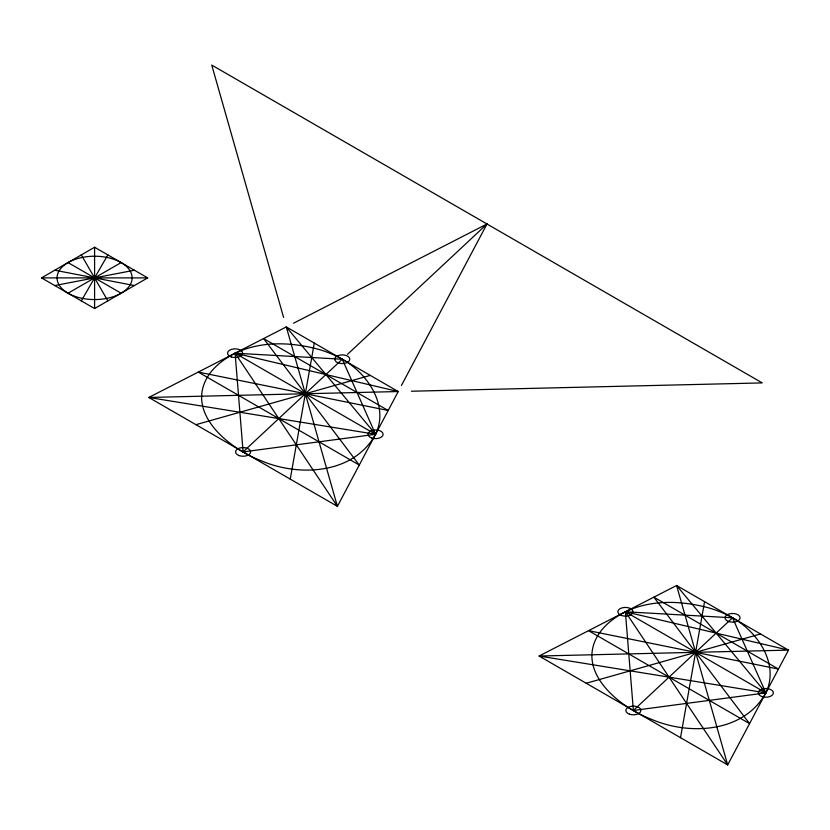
<?xml version="1.0" encoding="UTF-8"?>
<svg xmlns="http://www.w3.org/2000/svg" width="830" height="830" viewBox="0 0 830 830"><rect width="100%" height="100%" fill="white"/><g stroke="black" fill="none" stroke-linecap="round" stroke-linejoin="round"><path stroke-width="1.25" d="M290.251 479.118L314.29 343.081M680.527 737.694L704.566 601.657M375.575 434.298C389.415 405.528 367.4 373.189 342.271 359.234A92.68 53.514 0 0 0 318.077 349.191C288.529 341.286 254.457 340.663 227.731 357.388A98.376 56.793 0 0 0 209.959 373.313C182.683 411.109 228.26 448.449 260.9 460.608C298.779 477.126 353.663 474.304 375.575 434.298L342.271 359.234L235.098 353.196L243.107 451.904L375.575 434.298L286.308 326.927L148.798 397.456L337.405 506.342L398.224 391.542L286.308 326.927L337.405 506.342L235.098 353.196L398.224 391.542L148.798 397.456L375.575 434.298L235.098 353.196M765.851 692.874C779.692 664.093 757.676 631.765 732.537 617.811A92.68 53.514 0 0 0 708.353 607.768C678.805 599.862 644.734 599.239 618.008 615.964A98.376 56.793 0 0 0 600.235 631.879C572.959 669.675 618.537 707.025 651.177 719.174C689.056 735.702 743.929 732.88 765.851 692.874L732.537 617.811L625.374 611.772L633.373 710.47L765.851 692.874L676.585 585.503L539.075 656.032L727.682 764.918L788.5 650.118L676.585 585.503L727.682 764.918L625.374 611.772L788.5 650.118L539.075 656.032L765.851 692.874L625.374 611.772M401.44 385.483L486.992 223.996L293.571 323.202M81.309 300.875L107.859 254.903M243.107 451.904L342.271 359.234M347.5 354.348L486.992 223.996M633.373 710.47L732.537 617.811M41.5 277.894L94.589 247.247L147.667 277.894L94.589 308.542L41.5 277.894L147.667 277.894M68.039 293.218L121.128 262.571M195.953 424.68L370.242 375.388M586.229 683.256L760.519 633.964M54.77 285.551L134.398 270.227M411.389 391.231L762.241 382.91L211.743 65.082L283.611 317.454M54.77 270.227L134.398 285.551M68.039 262.571L121.128 293.218M81.309 254.903L107.859 300.875M94.589 247.247L94.589 308.542M388.181 410.497L198.266 372.089L359.276 465.049L263.598 338.578L388.181 410.497M778.457 669.073L588.532 630.665L749.552 723.625L653.874 597.154L778.457 669.073M73.548 295.843A37.537 21.673 0 0 0 132.022 279.44A37.537 21.673 0 0 0 78.186 258.4A37.537 21.673 0 0 0 73.548 295.843M239.258 455.639A7.532 4.347 0 0 0 250.639 451.956A7.532 4.347 0 0 0 239.413 448.107A7.532 4.347 0 0 0 239.258 455.639M338.422 362.98A7.532 4.347 0 0 0 349.804 359.286A7.532 4.347 0 0 0 338.578 355.437A7.532 4.347 0 0 0 338.422 362.98M371.726 438.043A7.532 4.347 0 0 0 383.107 434.349A7.532 4.347 0 0 0 371.882 430.5A7.532 4.347 0 0 0 371.726 438.043M231.259 356.942A7.532 4.347 0 0 0 242.64 353.248A7.532 4.347 0 0 0 231.414 349.399A7.532 4.347 0 0 0 231.259 356.942M629.534 714.215A7.532 4.347 0 0 0 640.916 710.522A7.532 4.347 0 0 0 629.69 706.683A7.532 4.347 0 0 0 629.534 714.215M728.699 621.556A7.532 4.347 0 0 0 740.08 617.862A7.532 4.347 0 0 0 728.854 614.013A7.532 4.347 0 0 0 728.699 621.556M762.002 696.609A7.532 4.347 0 0 0 773.384 692.926A7.532 4.347 0 0 0 762.158 689.076A7.532 4.347 0 0 0 762.002 696.609M621.525 615.507A7.532 4.347 0 0 0 632.917 611.824A7.532 4.347 0 0 0 621.691 607.975A7.532 4.347 0 0 0 621.525 615.507"/></g></svg>
